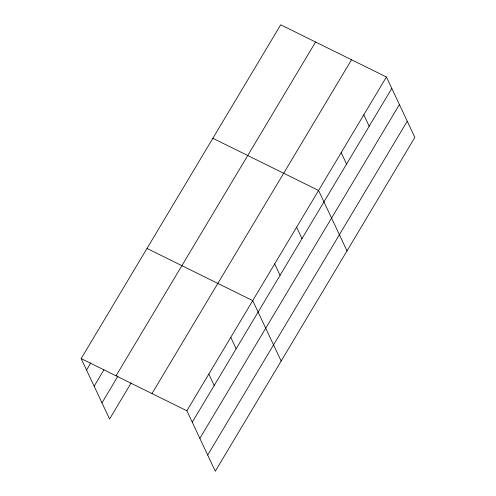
<?xml version="1.0" encoding="UTF-8"?>
<svg xmlns="http://www.w3.org/2000/svg" width="496" height="496" viewBox="0 0 496 496"><rect width="100%" height="100%" fill="white"/><g stroke="black" fill="none" stroke-linecap="round" stroke-linejoin="round"><path stroke-width="0.74" d="M81.152 358.602L280.699 24.8L386.415 76.979L414.848 137.398L215.301 471.2L186.868 410.781L81.152 358.602L109.585 419.021L131.142 382.955M86.533 370.041L90.849 362.824M94.141 386.204L103.943 369.811M116.039 375.819L315.586 42.017M101.978 402.857L118.048 375.974M151.981 393.564L351.528 59.762M186.868 410.781L386.415 76.979M192.25 422.22L391.797 88.418M199.857 438.383L399.404 104.582M207.694 455.037L407.241 121.235M212.852 138.291L318.568 190.47L347.002 250.895M147.002 248.446L252.718 300.626L281.151 361.045M363.804 114.812L369.185 126.251M341.186 152.644L346.568 164.083M296.62 227.193L302.002 238.632M274.672 263.909L280.054 275.348M230.77 337.342L236.152 348.781M208.822 374.065L214.204 385.504"/></g></svg>
